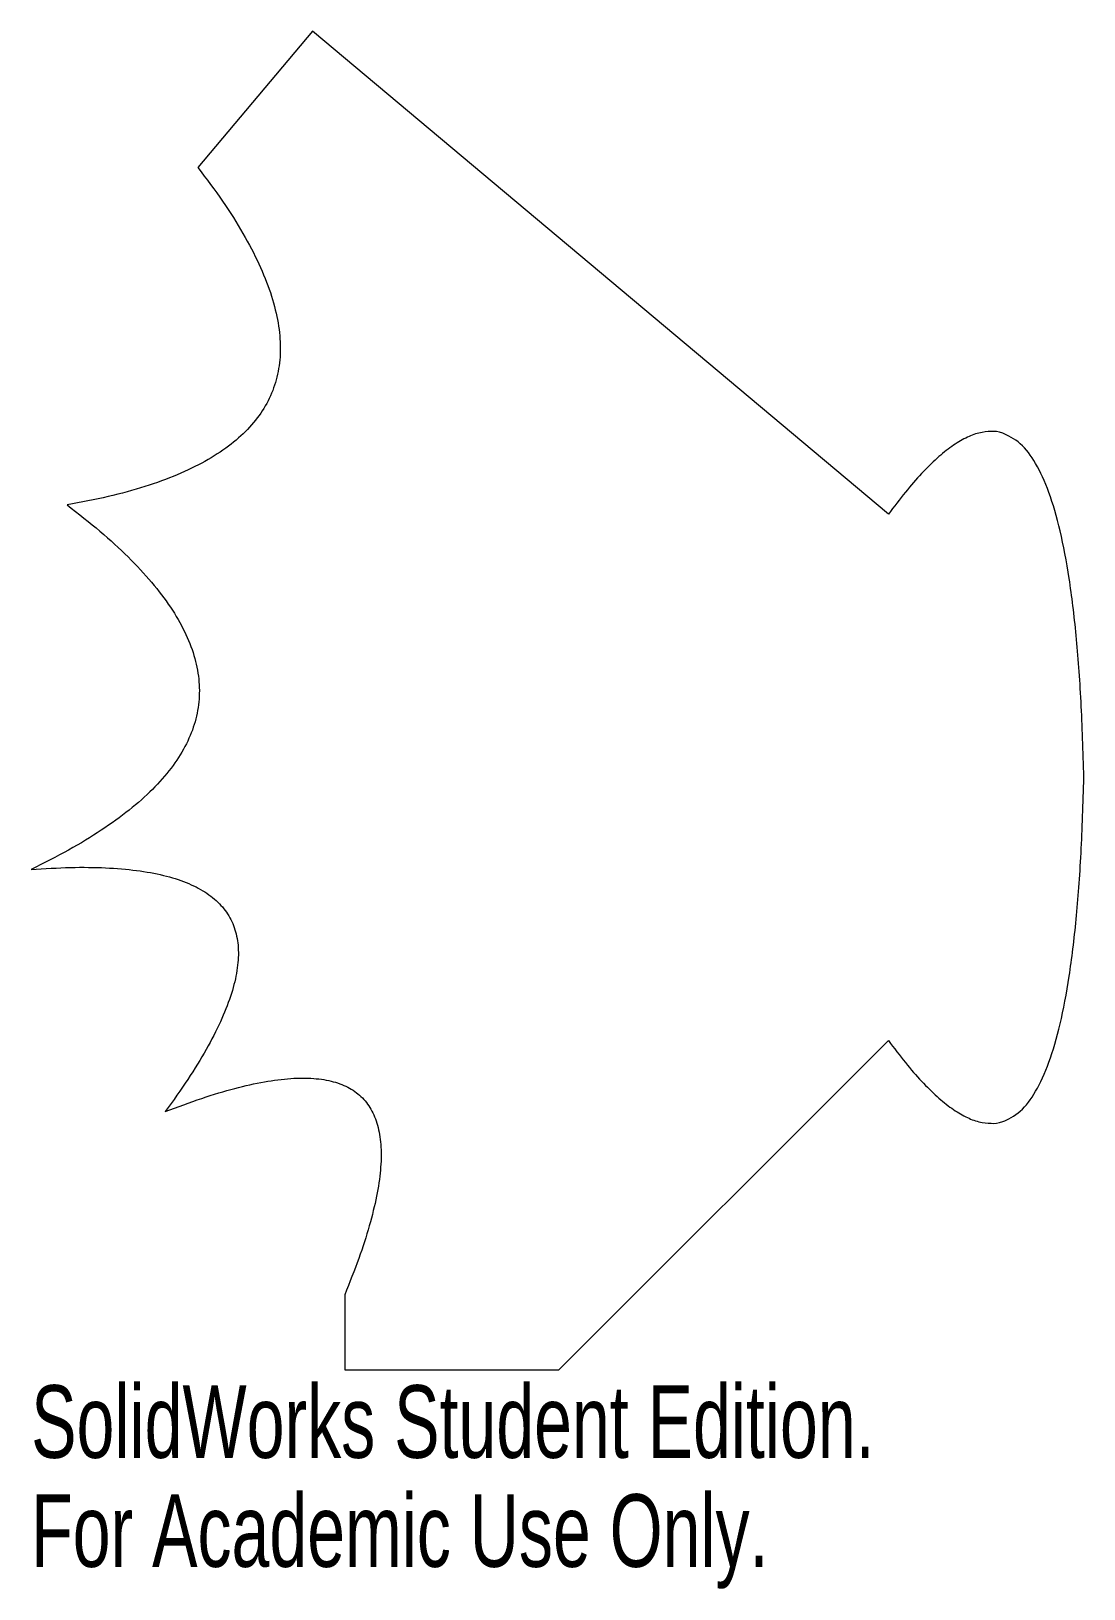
# Model space of a CAD drawing. Header units: millimetres. Extents: x -27 to 43, y -54 to 50.
import ezdxf

# ---------------------------------------------------------------- set-up
doc = ezdxf.new("R2010")
doc.units = ezdxf.units.MM
doc.styles.add('SLDTEXTSTYLE0', font='TXT', dxfattribs={"width": 0.7})

msp = doc.modelspace()

# ---------------------------------------------------------------- linework, layer by layer
at = {"color": 7, "linetype": 'Continuous', "lineweight": 15}
for p, q in [((-8.3, 49.64), (-15.91, 40.57)), ((30, 17.5), (-8.3, 49.64)), ((8.09, -39.41), (30, -17.5)), ((-6.15, -34.41), (-6.15, -39.41)), ((-6.15, -39.41), (8.09, -39.41))]:
    msp.add_line(p, q, dxfattribs=at)
for points in [[(-15.91, 40.57), (-1.62, 22.12), (-24.61, 18.12)], [(43, 0), (42.26, 34.27), (30, 17.5)], [(-24.61, 18.12), (-5.9, 4.04), (-27, -6.12)], [(30, -17.5), (42.26, -34.27), (43, 0)], [(-27, -6.12), (-5.04, -4.49), (-18.08, -22.23)], [(-18.08, -22.23), (2.17, -14.33), (-6.15, -34.41)]]:
    msp.add_open_spline(points, degree=2, dxfattribs=at)

# ---------------------------------------------------------------- texts
at = {"color": 7, "linetype": 'Continuous', "char_height": 4.8336, "attachment_point": 1, "style": 'SLDTEXTSTYLE0'}
for s, insert in [('SolidWorks Student Edition.', (-27, -40.43)), ('For Academic Use Only.', (-27, -47.68))]:
    msp.add_mtext(s, dxfattribs=dict(at, insert=insert))

doc.saveas('drawing.dxf')
